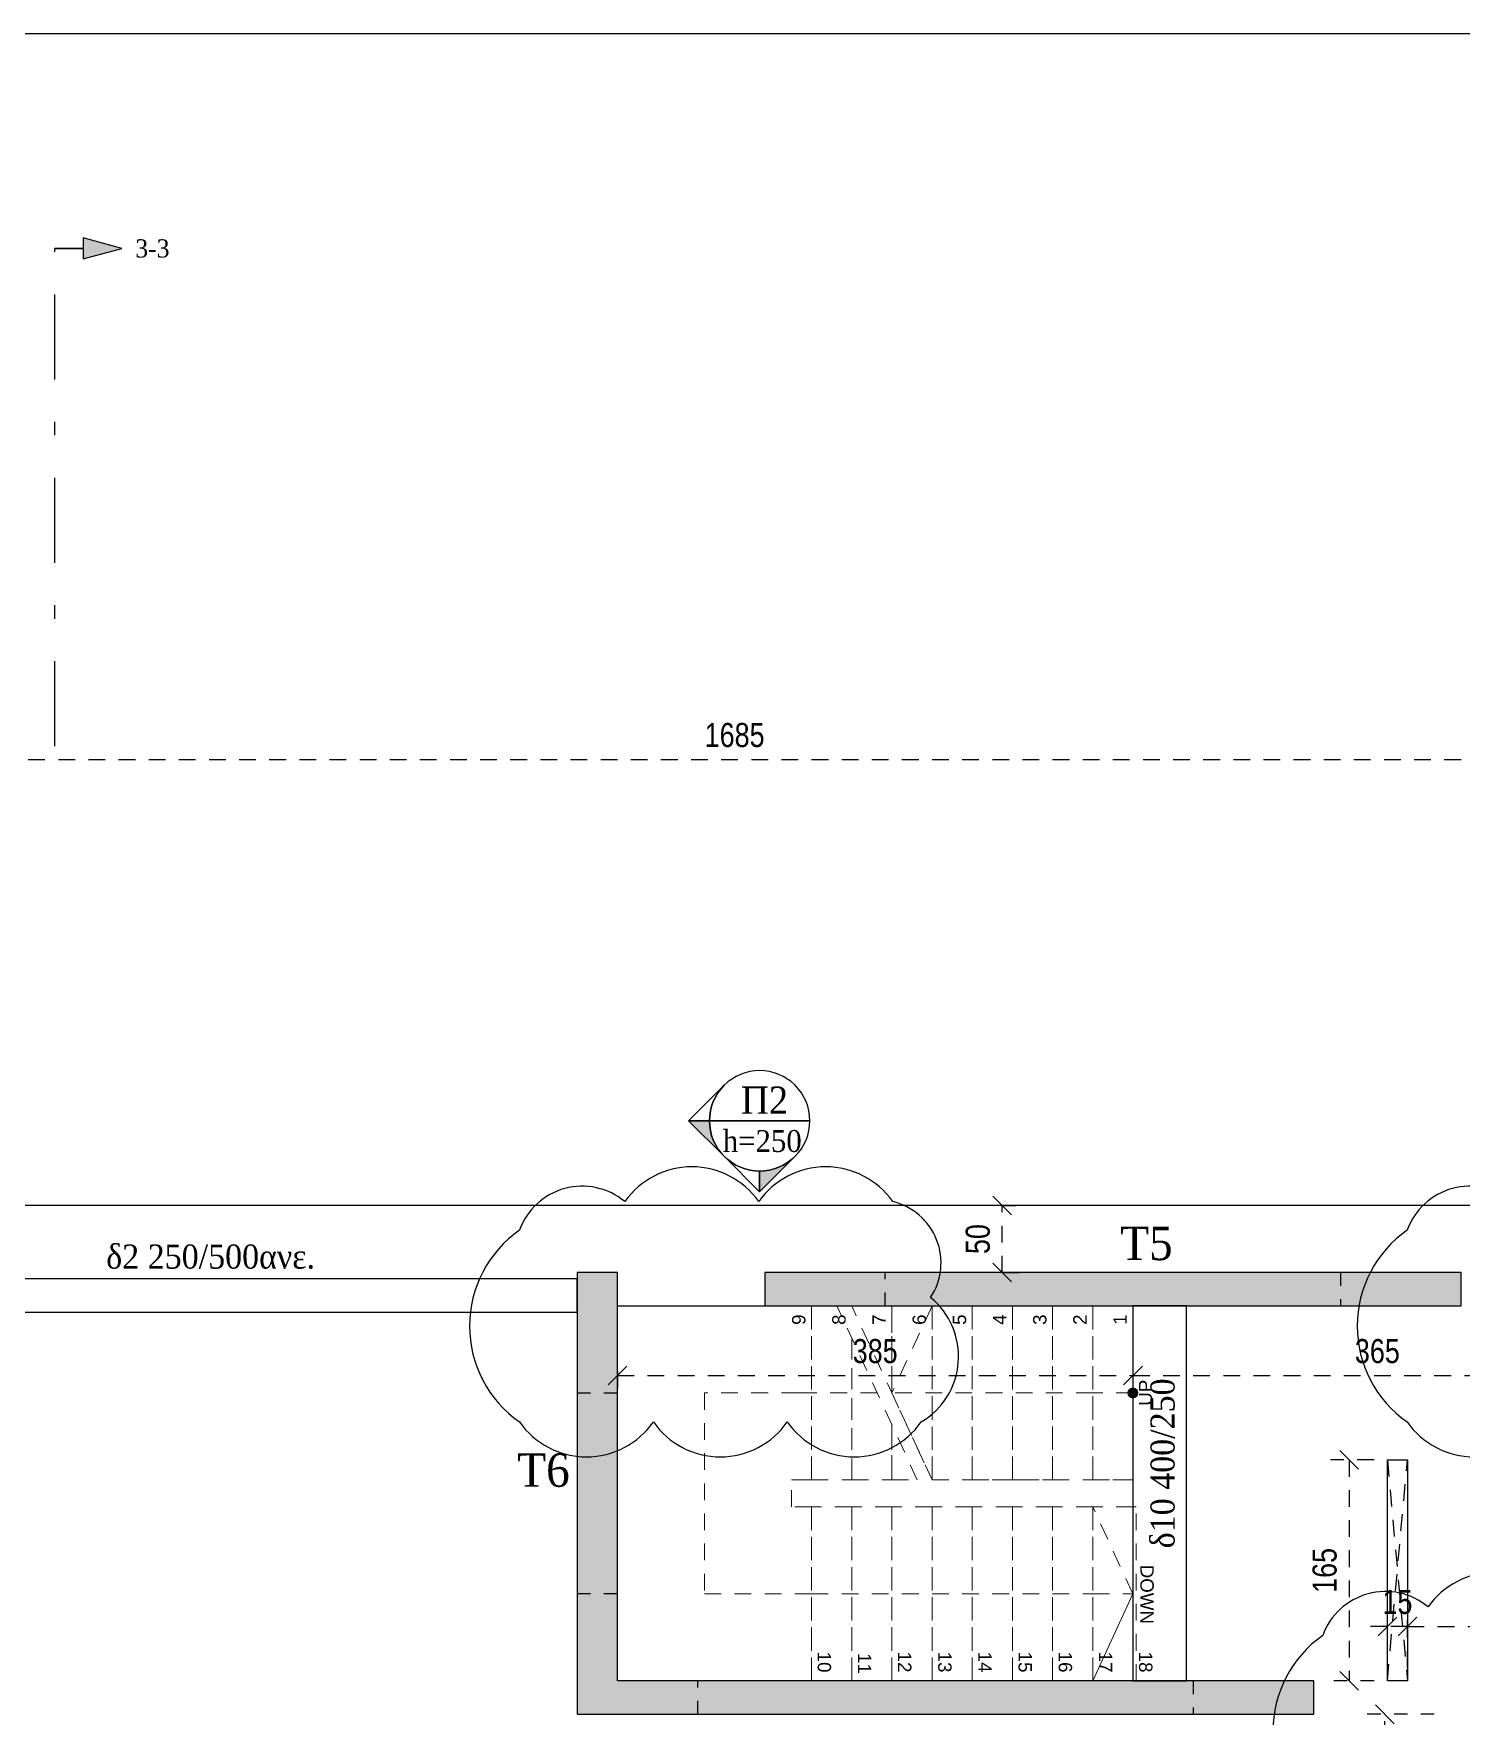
# Model space of a CAD drawing. Header units: millimetres. Extents: x -2171 to 1563, y -1758 to -1505.
# Drawn here: x -801.53 to -790.87, y -1602.82 to -1590.25 of the extents above; entities that cross this region are included whole.
import ezdxf
from ezdxf.enums import TextEntityAlignment as Align

# ---------------------------------------------------------------- set-up
doc = ezdxf.new("R2010")
doc.units = ezdxf.units.MM
doc.header["$PDMODE"] = 32
for name, pattern in [('DASHDOT', [25.4, 12.7, -6.35, 0, -6.35]), ('Dashed Small', [282.222222, 141.111111, -141.111111]), ('DASHED2', [0.375, 0.25, -0.125]), ('DOT', [0.025, 0, -0.025]), ('HIDDEN', [0.375, 0.25, -0.125]), ('HIDDEN2', [0.1875, 0.125, -0.0625])]:
    doc.linetypes.add(name, pattern=pattern)
doc.layers.get('Defpoints').update_dxf_attribs({"color": 6})
for name, color, linetype in [('-S_TEXT', 3, 'Continuous'), ('athinas comments', 10, 'Continuous'), ('DIASTASEIS', 7, 'Continuous'), ('Fill_Col', 7, 'Continuous'), ('Geo_Beam', 7, 'Continuous'), ('Geo_Col', 7, 'Continuous'), ('Geo_Lines', 7, 'Continuous'), ('Sect_Line_Symbol', 7, 'Continuous'), ('STAIRS', 9, 'Continuous'), ('Text_Beam', 7, 'Continuous'), ('Text_Col_-1', 7, 'Continuous'), ('Text_Slab', 7, 'Continuous')]:
    doc.layers.add(name, color=color, linetype=linetype)
doc.layers.add('A-ANNO-DIMS', color=1, linetype='Continuous', lineweight=9)
doc.styles.add('1-100', font='arial.ttf', dxfattribs={"width": 0.8})
doc.styles.add('GENERATED_STYLE_1', font='arial.ttf')
doc.styles.add('S1TmsNwRmn1088_b_934_161', font='times.ttf', dxfattribs={"width": 0.933629, "height": 0.10875})
doc.styles.add('S1TmsNwRmn11_b_934_161', font='times.ttf', dxfattribs={"width": 0.933629, "height": 0.001087})
doc.styles.add('S1TmsNwRmn1359_b_934_161', font='times.ttf', dxfattribs={"width": 0.933629, "height": 0.135937})
doc.dimstyles.new('Copy of 1-100', dxfattribs={"dimtxt": 0.18, "dimasz": 0.14, "dimexe": 0.14, "dimexo": 0.1, "dimgap": 0.09, "dimtad": 1, "dimdec": 0, "dimlfac": 100, "dimrnd": 5, "dimzin": 5, "dimdsep": 46, "dimtxsty": '1-100', "dimblk": 'OBLIQUE', "dimcen": 0.09, "dimclrd": 1, "dimclre": 1, "dimclrt": 2, "dimadec": 0, "dimazin": 0, "dimtfac": 1, "dimtdec": 0, "dimtix": 1, "dimtmove": 2, "dimatfit": 3, "dimfxl": 5, "dimfxlon": 1, "dimtolj": 1, "dimtzin": 5, "dimarcsym": 0})

# ---------------------------------------------------------------- blocks, each defined once
blk = doc.blocks.new('Label_Όροφος 1-RC_XSN2633_2529')
at = {"layer": 'Text_Slab'}
for points in [[(-0.1768, -0.1768, -0.198912), (-0.25, 0), (-0.3536, 0)], [(0.1768, -0.1768, -0.198912), (0, -0.25), (0, -0.3536)]]:
    blk.add_hatch(color=174, dxfattribs=at).paths.add_polyline_path(points)
at = {"layer": 'Text_Slab', "color": 174}
for points in [[(-0.25, 0, -0.198912), (-0.1768, 0.1768), (-0.3536, 0)], [(-0.25, 0, 0.414214), (0, -0.25, 0.414214), (0.25, 0, 0.414214), (0, 0.25, 0.414214)], [(-0.1768, -0.1768, -0.198912), (-0.25, 0), (-0.3536, 0)], [(0, -0.25, -0.198912), (-0.1768, -0.1768), (0, -0.3536)], [(0.1768, -0.1768, -0.198912), (0, -0.25), (0, -0.3536)]]:
    blk.add_lwpolyline(points, format="xyb", close=True, dxfattribs=at)
blk.add_lwpolyline([(0.25, 0), (-0.25, 0)], close=True, dxfattribs=at)
blk = doc.blocks.new('_Oblique')
at = {"color": 0, "linetype": 'ByBlock', "lineweight": -2}
blk.add_line((-0.5, -0.5), (0.5, 0.5), dxfattribs=at)
blk = doc.blocks.new('*D192')
at = {"layer": 'A-ANNO-DIMS', "color": 1, "linetype": 'HIDDEN', "lineweight": -2, "ltscale": 0.5, "transparency": 16777216}
blk.add_line((-797.175, -1600.244), (-797.175, -1600.414), dxfattribs=at)
at = {"layer": 'A-ANNO-DIMS', "color": 1, "linetype": 'DASHED2', "lineweight": -2, "ltscale": 0.5, "transparency": 16777216}
blk.add_line((-797.175, -1600.274), (-793.325, -1600.274), dxfattribs=at)
at = {"layer": 'A-ANNO-DIMS', "color": 1, "linetype": 'HIDDEN2', "lineweight": -2, "ltscale": 0.5, "transparency": 16777216}
blk.add_line((-793.325, -1600.244), (-793.325, -1600.414), dxfattribs=at)
at = {"layer": 'Defpoints', "color": 0, "ltscale": 0.5, "transparency": 16777216}
for p in [(-797.175, -1600.144), (-793.325, -1600.144), (-793.325, -1600.274)]:
    blk.add_point(p, dxfattribs=at)
at = {"layer": 'A-ANNO-DIMS', "color": 1, "lineweight": -2, "ltscale": 0.5, "transparency": 16777216, "xscale": 0.14, "yscale": 0.14, "zscale": 0.14, "rotation": 180}
blk.add_blockref('_Oblique', (-797.175, -1600.274), dxfattribs=at)
at = {"layer": 'A-ANNO-DIMS', "color": 1, "lineweight": -2, "ltscale": 0.5, "transparency": 16777216, "xscale": 0.14, "yscale": 0.14, "zscale": 0.14}
blk.add_blockref('_Oblique', (-793.325, -1600.274), dxfattribs=at)
at = {"layer": 'A-ANNO-DIMS', "color": 2, "ltscale": 0.5, "transparency": 16777216, "insert": (-795.25, -1600.092), "char_height": 0.18, "attachment_point": 5, "style": '1-100'}
blk.add_mtext('\\A1;385', dxfattribs=at)
blk = doc.blocks.new('*D193')
at = {"layer": 'A-ANNO-DIMS', "color": 1, "linetype": 'HIDDEN2', "lineweight": -2, "ltscale": 0.5, "transparency": 16777216}
blk.add_line((-789.675, -1600.304), (-789.675, -1600.134), dxfattribs=at)
at = {"layer": 'A-ANNO-DIMS', "color": 1, "linetype": 'HIDDEN', "lineweight": -2, "ltscale": 0.5, "transparency": 16777216}
blk.add_line((-793.325, -1600.244), (-793.325, -1600.414), dxfattribs=at)
at = {"layer": 'A-ANNO-DIMS', "color": 1, "linetype": 'DASHED2', "lineweight": -2, "ltscale": 0.5, "transparency": 16777216}
blk.add_line((-793.325, -1600.274), (-789.675, -1600.274), dxfattribs=at)
at = {"layer": 'Defpoints', "color": 0, "ltscale": 0.5, "transparency": 16777216}
for p in [(-793.325, -1600.144), (-789.675, -1600.274), (-789.675, -1600.404)]:
    blk.add_point(p, dxfattribs=at)
at = {"layer": 'A-ANNO-DIMS', "color": 1, "lineweight": -2, "ltscale": 0.5, "transparency": 16777216, "xscale": 0.14, "yscale": 0.14, "zscale": 0.14, "rotation": 180}
blk.add_blockref('_Oblique', (-793.325, -1600.274), dxfattribs=at)
at = {"layer": 'A-ANNO-DIMS', "color": 1, "lineweight": -2, "ltscale": 0.5, "transparency": 16777216, "xscale": 0.14, "yscale": 0.14, "zscale": 0.14}
blk.add_blockref('_Oblique', (-789.675, -1600.274), dxfattribs=at)
at = {"layer": 'A-ANNO-DIMS', "color": 2, "ltscale": 0.5, "transparency": 16777216, "insert": (-791.5, -1600.092), "char_height": 0.18, "attachment_point": 5, "style": '1-100'}
blk.add_mtext('\\A1;365', dxfattribs=at)
blk = doc.blocks.new('*D202')
at = {"layer": 'A-ANNO-DIMS', "color": 1, "linetype": 'HIDDEN2', "lineweight": -2, "ltscale": 0.5, "transparency": 16777216}
blk.add_line((-791.075, -1602.804), (-791.585, -1602.804), dxfattribs=at)
at = {"layer": 'A-ANNO-DIMS', "color": 1, "linetype": 'DASHED2', "lineweight": -2, "ltscale": 0.5, "transparency": 16777216}
blk.add_line((-791.445, -1604.554), (-791.445, -1602.804), dxfattribs=at)
at = {"layer": 'A-ANNO-DIMS', "color": 1, "linetype": 'HIDDEN', "lineweight": -2, "ltscale": 0.5, "transparency": 16777216}
blk.add_line((-791.075, -1604.554), (-791.585, -1604.554), dxfattribs=at)
at = {"layer": 'Defpoints', "color": 0, "ltscale": 0.5, "transparency": 16777216}
for p in [(-791.445, -1602.804), (-790.975, -1602.804), (-790.975, -1604.554)]:
    blk.add_point(p, dxfattribs=at)
at = {"layer": 'A-ANNO-DIMS', "color": 1, "lineweight": -2, "ltscale": 0.5, "transparency": 16777216, "xscale": 0.14, "yscale": 0.14, "zscale": 0.14}
for p, rotation in [((-791.445, -1602.804), 90), ((-791.445, -1604.554), 270)]:
    blk.add_blockref('_Oblique', p, dxfattribs=dict(at, rotation=rotation))
at = {"layer": 'A-ANNO-DIMS', "color": 2, "ltscale": 0.5, "transparency": 16777216, "insert": (-791.627, -1603.679), "char_height": 0.18, "attachment_point": 5, "rotation": 90, "style": '1-100'}
blk.add_mtext('\\A1;175', dxfattribs=at)
blk = doc.blocks.new('*D211')
at = {"layer": 'A-ANNO-DIMS', "color": 1, "linetype": 'HIDDEN', "lineweight": -2, "ltscale": 0.5, "transparency": 16777216}
blk.add_line((-791.275, -1602.454), (-791.275, -1602.008), dxfattribs=at)
at = {"layer": 'A-ANNO-DIMS', "color": 1, "linetype": 'HIDDEN2', "lineweight": -2, "ltscale": 0.5, "transparency": 16777216}
blk.add_line((-789.675, -1602.454), (-789.675, -1602.008), dxfattribs=at)
at = {"layer": 'A-ANNO-DIMS', "color": 1, "linetype": 'DASHED2', "lineweight": -2, "ltscale": 0.5, "transparency": 16777216}
blk.add_line((-791.275, -1602.148), (-789.675, -1602.148), dxfattribs=at)
at = {"layer": 'Defpoints', "color": 0, "ltscale": 0.5, "transparency": 16777216}
for p in [(-789.675, -1602.148), (-791.275, -1602.554), (-789.675, -1602.554)]:
    blk.add_point(p, dxfattribs=at)
at = {"layer": 'A-ANNO-DIMS', "color": 1, "lineweight": -2, "ltscale": 0.5, "transparency": 16777216, "xscale": 0.14, "yscale": 0.14, "zscale": 0.14, "rotation": 180}
blk.add_blockref('_Oblique', (-791.275, -1602.148), dxfattribs=at)
at = {"layer": 'A-ANNO-DIMS', "color": 1, "lineweight": -2, "ltscale": 0.5, "transparency": 16777216, "xscale": 0.14, "yscale": 0.14, "zscale": 0.14}
blk.add_blockref('_Oblique', (-789.675, -1602.148), dxfattribs=at)
at = {"layer": 'A-ANNO-DIMS', "color": 2, "ltscale": 0.5, "transparency": 16777216, "insert": (-790.475, -1601.966), "char_height": 0.18, "attachment_point": 5, "style": '1-100'}
blk.add_mtext('\\A1;160', dxfattribs=at)
blk = doc.blocks.new('*D212')
at = {"layer": 'A-ANNO-DIMS', "color": 1, "linetype": 'HIDDEN2', "lineweight": -2, "ltscale": 0.5, "transparency": 16777216}
blk.add_line((-791.425, -1602.454), (-791.425, -1602.008), dxfattribs=at)
at = {"layer": 'A-ANNO-DIMS', "color": 1, "linetype": 'HIDDEN', "lineweight": -2, "ltscale": 0.5, "transparency": 16777216}
blk.add_line((-791.275, -1602.454), (-791.275, -1602.008), dxfattribs=at)
at = {"layer": 'A-ANNO-DIMS', "color": 1, "linetype": 'DASHED2', "lineweight": -2, "ltscale": 0.5, "transparency": 16777216}
for p, q in [((-791.425, -1602.148), (-791.565, -1602.148)), ((-791.275, -1602.148), (-791.425, -1602.148)), ((-791.275, -1602.148), (-791.135, -1602.148))]:
    blk.add_line(p, q, dxfattribs=at)
at = {"layer": 'Defpoints', "color": 0, "ltscale": 0.5, "transparency": 16777216}
for p in [(-791.425, -1602.148), (-791.425, -1602.554), (-791.275, -1602.554)]:
    blk.add_point(p, dxfattribs=at)
at = {"layer": 'A-ANNO-DIMS', "color": 1, "lineweight": -2, "ltscale": 0.5, "transparency": 16777216, "xscale": 0.14, "yscale": 0.14, "zscale": 0.14}
blk.add_blockref('_Oblique', (-791.425, -1602.148), dxfattribs=at)
at = {"layer": 'A-ANNO-DIMS', "color": 1, "lineweight": -2, "ltscale": 0.5, "transparency": 16777216, "xscale": 0.14, "yscale": 0.14, "zscale": 0.14, "rotation": 180}
blk.add_blockref('_Oblique', (-791.275, -1602.148), dxfattribs=at)
at = {"layer": 'A-ANNO-DIMS', "color": 2, "ltscale": 0.5, "transparency": 16777216, "insert": (-791.35, -1601.966), "char_height": 0.18, "attachment_point": 5, "style": '1-100'}
blk.add_mtext('\\A1;15', dxfattribs=at)
blk = doc.blocks.new('*D213')
at = {"layer": 'A-ANNO-DIMS', "color": 1, "linetype": 'HIDDEN', "lineweight": -2, "ltscale": 0.5, "transparency": 16777216}
blk.add_line((-791.525, -1600.904), (-791.851, -1600.904), dxfattribs=at)
at = {"layer": 'A-ANNO-DIMS', "color": 1, "linetype": 'DASHED2', "lineweight": -2, "ltscale": 0.5, "transparency": 16777216}
blk.add_line((-791.711, -1600.904), (-791.711, -1602.554), dxfattribs=at)
at = {"layer": 'A-ANNO-DIMS', "color": 1, "linetype": 'HIDDEN2', "lineweight": -2, "ltscale": 0.5, "transparency": 16777216}
blk.add_line((-791.525, -1602.554), (-791.851, -1602.554), dxfattribs=at)
at = {"layer": 'Defpoints', "color": 0, "ltscale": 0.5, "transparency": 16777216}
for p in [(-791.425, -1600.904), (-791.711, -1602.554), (-791.425, -1602.554)]:
    blk.add_point(p, dxfattribs=at)
at = {"layer": 'A-ANNO-DIMS', "color": 1, "lineweight": -2, "ltscale": 0.5, "transparency": 16777216, "xscale": 0.14, "yscale": 0.14, "zscale": 0.14}
for p, rotation in [((-791.711, -1600.904), 90), ((-791.711, -1602.554), 270)]:
    blk.add_blockref('_Oblique', p, dxfattribs=dict(at, rotation=rotation))
at = {"layer": 'A-ANNO-DIMS', "color": 2, "ltscale": 0.5, "transparency": 16777216, "insert": (-791.893, -1601.729), "char_height": 0.18, "attachment_point": 5, "rotation": 90, "style": '1-100'}
blk.add_mtext('\\A1;165', dxfattribs=at)
blk = doc.blocks.new('*D240')
at = {"layer": 'Defpoints', "color": 0, "ltscale": 0.5, "transparency": 16777216}
for p in [(-794.343, -1599.004), (-794.301, -1599.004), (-794.343, -1599.504)]:
    blk.add_point(p, dxfattribs=at)
at = {"layer": 'DIASTASEIS', "color": 1, "linetype": 'HIDDEN2', "lineweight": -2, "ltscale": 0.5, "transparency": 16777216}
blk.add_line((-794.301, -1599.004), (-794.161, -1599.004), dxfattribs=at)
at = {"layer": 'DIASTASEIS', "color": 1, "linetype": 'DASHED2', "lineweight": -2, "ltscale": 0.5, "transparency": 16777216}
blk.add_line((-794.301, -1599.504), (-794.301, -1599.004), dxfattribs=at)
at = {"layer": 'DIASTASEIS', "color": 1, "linetype": 'HIDDEN', "lineweight": -2, "ltscale": 0.5, "transparency": 16777216}
blk.add_line((-794.301, -1599.504), (-794.161, -1599.504), dxfattribs=at)
at = {"layer": 'DIASTASEIS', "color": 1, "lineweight": -2, "ltscale": 0.5, "transparency": 16777216, "xscale": 0.14, "yscale": 0.14, "zscale": 0.14}
for p, rotation in [((-794.301, -1599.004), 90), ((-794.301, -1599.504), 270)]:
    blk.add_blockref('_Oblique', p, dxfattribs=dict(at, rotation=rotation))
at = {"layer": 'DIASTASEIS', "color": 2, "ltscale": 0.5, "transparency": 16777216, "insert": (-794.483, -1599.254), "char_height": 0.18, "attachment_point": 5, "rotation": 90, "style": '1-100'}
blk.add_mtext('\\A1;50', dxfattribs=at)
blk = doc.blocks.new('*D449')
at = {"layer": 'Defpoints', "color": 0, "ltscale": 0.5, "transparency": 16777216}
for p in [(-787.875, -1595.672), (-804.725, -1599.004), (-787.875, -1599.004)]:
    blk.add_point(p, dxfattribs=at)
at = {"layer": 'DIASTASEIS', "color": 1, "linetype": 'HIDDEN', "lineweight": -2, "ltscale": 0.5, "transparency": 16777216}
blk.add_line((-804.725, -1598.904), (-804.725, -1595.532), dxfattribs=at)
at = {"layer": 'DIASTASEIS', "color": 1, "linetype": 'HIDDEN2', "lineweight": -2, "ltscale": 0.5, "transparency": 16777216}
blk.add_line((-787.875, -1598.904), (-787.875, -1595.532), dxfattribs=at)
at = {"layer": 'DIASTASEIS', "color": 1, "linetype": 'DASHED2', "lineweight": -2, "ltscale": 0.5, "transparency": 16777216}
blk.add_line((-804.725, -1595.672), (-787.875, -1595.672), dxfattribs=at)
at = {"layer": 'DIASTASEIS', "color": 1, "lineweight": -2, "ltscale": 0.5, "transparency": 16777216, "xscale": 0.14, "yscale": 0.14, "zscale": 0.14, "rotation": 180}
blk.add_blockref('_Oblique', (-804.725, -1595.672), dxfattribs=at)
at = {"layer": 'DIASTASEIS', "color": 1, "lineweight": -2, "ltscale": 0.5, "transparency": 16777216, "xscale": 0.14, "yscale": 0.14, "zscale": 0.14}
blk.add_blockref('_Oblique', (-787.875, -1595.672), dxfattribs=at)
at = {"layer": 'DIASTASEIS', "color": 2, "ltscale": 0.5, "transparency": 16777216, "insert": (-796.3, -1595.49), "char_height": 0.18, "attachment_point": 5, "style": '1-100'}
blk.add_mtext('\\A1;1685', dxfattribs=at)

msp = doc.modelspace()

# ---------------------------------------------------------------- hatches: boundary and pattern name
at = {"layer": 'Fill_Col'}
for points in [[(-797.1754, -1602.5537), (-797.1754, -1599.5037), (-797.4754, -1599.5037), (-797.4754, -1602.8037), (-797.3254, -1602.6787)], [(-796.0754, -1599.7537), (-790.8751, -1599.7537), (-790.8751, -1599.5037), (-796.0754, -1599.5037)], [(-797.4754, -1602.8037), (-791.9754, -1602.8037), (-791.9754, -1602.5537), (-797.1754, -1602.5537), (-797.3254, -1602.6787)]]:
    msp.add_hatch(color=252, dxfattribs=at).paths.add_polyline_path(points)
at = {"layer": 'Sect_Line_Symbol'}
msp.add_hatch(color=2, dxfattribs=at).paths.add_polyline_path([(-801.3754, -1591.8537), (-801.1652, -1591.8537), (-801.1652, -1591.9313), (-800.8754, -1591.8537), (-801.1652, -1591.776), (-801.1652, -1591.8537)])
at = {"layer": 'STAIRS', "linetype": 'Continuous', "lineweight": 15}
msp.add_hatch(color=8, dxfattribs=at).paths.add_polyline_path([(-793.3254, -1600.3662, 1), (-793.3254, -1600.4412, 1)])

# ---------------------------------------------------------------- linework, layer by layer
at = {"layer": '-S_TEXT', "ltscale": 5}
msp.add_lwpolyline([(-817.1905, -1590.2497), (-759.043, -1590.2497), (-759.043, -1630.2944), (-817.1905, -1630.2944)], close=True, dxfattribs=at)
at = {"color": 2, "linetype": 'HIDDEN', "ltscale": 0.5}
for p, q in [((-791.4253, -1600.9037), (-791.2754, -1602.5537)), ((-791.4253, -1602.5537), (-791.2754, -1600.9037))]:
    msp.add_line(p, q, dxfattribs=at)
at = {"layer": 'athinas comments'}
for points in [[(-797.9065, -1600.6203, 0.5205671), (-796.9065, -1600.6203, 0.5205671), (-795.9065, -1600.6203, 0.5205671), (-794.9065, -1600.6203, 0.5205671), (-794.836, -1599.6908, 0.5205671), (-795.1196, -1598.9744, 0.5205671), (-796.1196, -1598.9744, 0.5205671), (-797.1196, -1598.9744, 0.5205671), (-797.9065, -1599.1874, 0.5205671)], [(-791.2775, -1600.6203, 0.5205671), (-790.2775, -1600.6203, 0.5205671), (-789.2775, -1600.6203, 0.5205671), (-788.2775, -1600.6203, 0.5205671), (-788.207, -1599.6908, 0.5205671), (-788.4905, -1598.9744, 0.5205671), (-789.4905, -1598.9744, 0.5205671), (-790.4905, -1598.9744, 0.5205671), (-791.2775, -1599.1874, 0.5205671)], [(-791.9078, -1603.648, 0.5205671), (-790.9078, -1603.648, 0.5205671), (-789.9078, -1603.648, 0.5205671), (-788.9078, -1603.648, 0.5205671), (-788.8373, -1602.7185, 0.5205671), (-789.1209, -1602.0021, 0.5205671), (-790.1209, -1602.0021, 0.5205671), (-791.1209, -1602.0021, 0.5205671), (-791.9078, -1602.2151, 0.5205671)]]:
    msp.add_lwpolyline(points, format="xyb", close=True, dxfattribs=at)
at = {"layer": 'Geo_Beam', "color": 94}
for points in [[(-803.5253, -1599.8009), (-797.4754, -1599.8009), (-797.4754, -1599.5509), (-803.5253, -1599.5509)], [(-792.9254, -1602.5537), (-792.9254, -1599.7537), (-793.3254, -1599.7537), (-793.3254, -1602.5537)]]:
    msp.add_lwpolyline(points, close=True, dxfattribs=at)
at = {"layer": 'Geo_Col', "color": 94}
for points in [[(-797.1754, -1599.5037), (-797.4754, -1599.5037)], [(-797.4754, -1599.5037), (-797.4754, -1602.8037)], [(-797.1754, -1602.5537), (-797.1754, -1599.5037)], [(-791.9754, -1602.5537), (-797.1754, -1602.5537)], [(-791.9754, -1602.8037), (-791.9754, -1602.5537)], [(-797.4754, -1602.8037), (-791.9754, -1602.8037)]]:
    msp.add_lwpolyline(points, dxfattribs=at)
at = {"layer": 'Geo_Col', "color": 94, "linetype": 'DOT'}
for points in [[(-797.4754, -1599.5037), (-797.4754, -1600.4037), (-797.1754, -1600.4037), (-797.1754, -1599.5037)], [(-796.0754, -1599.7537), (-795.1754, -1599.7537), (-795.1754, -1599.5037), (-796.0754, -1599.5037)], [(-790.8751, -1599.5037), (-791.7751, -1599.5037), (-791.7751, -1599.7537), (-790.8751, -1599.7537)], [(-797.4754, -1602.8037), (-796.5754, -1602.8037), (-796.5754, -1602.5537), (-797.1754, -1602.5537), (-797.1754, -1601.9037), (-797.4754, -1601.9037)], [(-791.9754, -1602.5537), (-792.8754, -1602.5537), (-792.8754, -1602.8037), (-791.9754, -1602.8037)]]:
    msp.add_lwpolyline(points, close=True, dxfattribs=at)
at = {"layer": 'Geo_Col', "color": 94}
msp.add_lwpolyline([(-796.0754, -1599.7537), (-790.8751, -1599.7537), (-790.8751, -1599.5037), (-796.0754, -1599.5037)], close=True, dxfattribs=at)
at = {"layer": 'Geo_Lines', "color": 94}
msp.add_lwpolyline([(-775.8669, -1597.2183), (-787.8754, -1597.2183), (-787.8754, -1599.0037), (-804.7254, -1599.0037), (-804.7254, -1604.3037)], dxfattribs=at)
for points in [[(-797.1754, -1599.7537), (-793.3254, -1599.7535), (-793.3254, -1602.5538), (-797.1754, -1602.5539)], [(-791.4253, -1600.9037), (-791.2754, -1600.9037), (-791.2754, -1602.5537), (-791.4253, -1602.5537)]]:
    msp.add_lwpolyline(points, close=True, dxfattribs=at)
at = {"layer": 'Sect_Line_Symbol', "color": 2}
msp.add_lwpolyline([(-801.3754, -1591.8537), (-801.1652, -1591.8537), (-801.1652, -1591.9313), (-800.8754, -1591.8537), (-801.1652, -1591.776), (-801.1652, -1591.8537)], close=True, dxfattribs=at)
at = {"layer": 'Sect_Line_Symbol', "color": 2, "linetype": 'DASHDOT', "ltscale": 0.05}
msp.add_lwpolyline([(-801.3754, -1595.5723), (-801.3754, -1591.8537)], dxfattribs=at)
at = {"layer": 'STAIRS', "color": 8, "linetype": 'Dashed Small', "lineweight": 13}
for p, q in [((-795.8254, -1599.7537), (-797.1754, -1599.7537)), ((-797.1754, -1599.7537), (-797.1754, -1602.5537)), ((-795.7254, -1599.7537), (-795.8254, -1599.7537)), ((-795.5355, -1599.7537), (-795.7254, -1599.7537)), ((-793.3004, -1601.2537), (-793.3254, -1601.2537)), ((-793.6254, -1602.5537), (-793.3254, -1601.9037)), ((-797.1754, -1602.5537), (-795.7254, -1602.5537)), ((-795.7254, -1602.5537), (-795.4254, -1602.5537)), ((-795.4254, -1602.5537), (-795.1254, -1602.5537)), ((-795.1254, -1602.5537), (-794.8254, -1602.5537)), ((-794.8254, -1602.5537), (-794.5254, -1602.5537)), ((-794.5254, -1602.5537), (-794.2254, -1602.5537)), ((-794.2254, -1602.5537), (-793.9254, -1602.5537)), ((-793.9254, -1602.5537), (-793.6254, -1602.5537)), ((-793.6254, -1602.5537), (-793.3254, -1602.5537)), ((-793.3254, -1602.5537), (-793.3004, -1602.5537))]:
    msp.add_line(p, q, dxfattribs=at)
at = {"layer": 'STAIRS', "color": 8, "linetype": 'HIDDEN2', "lineweight": 13}
for p, q in [((-795.7254, -1599.7537), (-795.7254, -1601.0537)), ((-795.7254, -1601.0537), (-795.7254, -1599.7537)), ((-794.9355, -1601.0537), (-795.5355, -1599.7537)), ((-794.8254, -1601.0537), (-795.4254, -1599.7537)), ((-795.1254, -1599.7537), (-795.1254, -1600.4037)), ((-795.1254, -1600.4037), (-795.1254, -1599.7537)), ((-794.8254, -1599.7537), (-795.1254, -1600.4037)), ((-794.8254, -1599.7537), (-794.8254, -1601.0537)), ((-794.8254, -1601.0537), (-794.8254, -1599.7537)), ((-794.5254, -1599.7537), (-794.5254, -1601.0537)), ((-794.5254, -1601.0537), (-794.5254, -1599.7537)), ((-794.2254, -1599.7537), (-794.2254, -1601.0537)), ((-794.2254, -1601.0537), (-794.2254, -1599.7537)), ((-793.9254, -1599.7537), (-793.9254, -1601.0537)), ((-793.9254, -1601.0537), (-793.9254, -1599.7537)), ((-793.6254, -1599.7537), (-793.6254, -1601.0537)), ((-793.6254, -1601.0537), (-793.6254, -1599.7537)), ((-795.4254, -1599.9923), (-795.4254, -1601.0537)), ((-795.4254, -1601.0537), (-795.4254, -1599.9923)), ((-795.8254, -1600.4037), (-796.5254, -1600.4037)), ((-796.5254, -1600.4037), (-796.5254, -1601.9037)), ((-795.7254, -1600.4037), (-795.8254, -1600.4037)), ((-795.2355, -1600.4037), (-795.7254, -1600.4037)), ((-793.6254, -1600.4037), (-795.1254, -1600.4037)), ((-795.1254, -1600.4037), (-794.8254, -1601.0537)), ((-793.3254, -1600.4037), (-793.6254, -1600.4037)), ((-795.1254, -1600.6423), (-795.1254, -1601.0537)), ((-795.1254, -1601.0537), (-795.1254, -1600.6423)), ((-795.8754, -1601.2537), (-795.8754, -1601.0537)), ((-795.8754, -1601.0537), (-795.8254, -1601.0537)), ((-795.8254, -1601.0537), (-795.7254, -1601.0537)), ((-795.7254, -1601.0537), (-795.4254, -1601.0537)), ((-795.4254, -1601.0537), (-795.1254, -1601.0537)), ((-795.1254, -1601.0537), (-794.9355, -1601.0537)), ((-794.8254, -1601.0537), (-793.3254, -1601.0537)), ((-794.8254, -1601.0537), (-794.5254, -1601.0537)), ((-794.5254, -1601.0537), (-794.2254, -1601.0537)), ((-794.2254, -1601.0537), (-793.9254, -1601.0537)), ((-793.9254, -1601.0537), (-793.6254, -1601.0537)), ((-793.6254, -1601.0537), (-793.3254, -1601.0537)), ((-795.7254, -1601.2537), (-795.8754, -1601.2537)), ((-795.7254, -1602.5537), (-795.7254, -1601.2537)), ((-795.4254, -1601.2537), (-795.7254, -1601.2537)), ((-795.7254, -1601.2537), (-795.7254, -1602.5537)), ((-795.4254, -1602.5537), (-795.4254, -1601.2537)), ((-795.1254, -1601.2537), (-795.4254, -1601.2537)), ((-795.4254, -1601.2537), (-795.4254, -1602.5537)), ((-795.1254, -1602.5537), (-795.1254, -1601.2537)), ((-794.8254, -1601.2537), (-795.1254, -1601.2537)), ((-795.1254, -1601.2537), (-795.1254, -1602.5537)), ((-794.8254, -1602.5537), (-794.8254, -1601.2537)), ((-794.5254, -1601.2537), (-794.8254, -1601.2537)), ((-794.8254, -1601.2537), (-794.8254, -1602.5537)), ((-794.5254, -1602.5537), (-794.5254, -1601.2537)), ((-794.2254, -1601.2537), (-794.5254, -1601.2537)), ((-794.5254, -1601.2537), (-794.5254, -1602.5537)), ((-794.2254, -1602.5537), (-794.2254, -1601.2537)), ((-793.9254, -1601.2537), (-794.2254, -1601.2537)), ((-794.2254, -1601.2537), (-794.2254, -1602.5537)), ((-793.9254, -1602.5537), (-793.9254, -1601.2537)), ((-793.6254, -1601.2537), (-793.9254, -1601.2537)), ((-793.9254, -1601.2537), (-793.9254, -1602.5537)), ((-793.6254, -1602.5537), (-793.6254, -1601.2537)), ((-793.6254, -1601.2537), (-793.6254, -1602.5537)), ((-793.3254, -1601.2537), (-793.6254, -1601.2537)), ((-793.3254, -1601.9037), (-793.6254, -1601.2537)), ((-793.3004, -1602.5537), (-793.3004, -1601.2537)), ((-796.5254, -1601.9037), (-795.7254, -1601.9037)), ((-795.7254, -1601.9037), (-793.6254, -1601.9037)), ((-793.6254, -1601.9037), (-793.3254, -1601.9037))]:
    msp.add_line(p, q, dxfattribs=at)
at = {"layer": 'STAIRS', "color": 8, "linetype": 'Continuous', "lineweight": 13}
for p, q in [((-793.3254, -1599.7537), (-795.4254, -1599.7537)), ((-795.1254, -1599.7537), (-795.4254, -1599.7537)), ((-794.8254, -1599.7537), (-795.1254, -1599.7537)), ((-794.5254, -1599.7537), (-794.8254, -1599.7537)), ((-794.2254, -1599.7537), (-794.5254, -1599.7537)), ((-793.9254, -1599.7537), (-794.2254, -1599.7537)), ((-793.6254, -1599.7537), (-793.9254, -1599.7537)), ((-793.3254, -1599.7537), (-793.6254, -1599.7537)), ((-793.3254, -1601.0537), (-793.3254, -1599.7537)), ((-793.3254, -1601.0537), (-793.3254, -1599.7537))]:
    msp.add_line(p, q, dxfattribs=at)
at = {"layer": 'STAIRS', "color": 8, "linetype": 'Continuous', "lineweight": 13, "flags": 128}
msp.add_lwpolyline([(-793.3254, -1600.3662, 1), (-793.3254, -1600.4412, 1)], format="xyb", close=True, dxfattribs=at)

# ---------------------------------------------------------------- block references
at = {"xscale": 1.5, "yscale": 1.5, "zscale": 1.5}
msp.add_blockref('Label_Όροφος 1-RC_XSN2633_2529', (-796.113, -1598.3707, 4.425), dxfattribs=at)

# ---------------------------------------------------------------- texts
at = {"layer": 'Sect_Line_Symbol', "color": 2, "style": 'S1TmsNwRmn1359_b_934_161', "width": 0.933629}
msp.add_text('3-3', height=0.13594, dxfattribs=at).set_placement((-800.7754, -1591.8537), align=Align.MIDDLE_LEFT)
at = {"layer": 'STAIRS', "color": 8, "lineweight": 15, "char_height": 0.1, "attachment_point": 4, "style": 'GENERATED_STYLE_1'}
for s, insert, rotation in [('\\A1;{\\pql;\\fArial|b0|i0|c0|p0;\\W1.000000;9}', (-795.8202, -1599.8949), 90), ('\\A1;{\\pql;\\fArial|b0|i0|c0|p0;\\W1.000000;8}', (-795.5202, -1599.8949), 90), ('\\A1;{\\pql;\\fArial|b0|i0|c0|p0;\\W1.000000;7}', (-795.2211, -1599.8949), 90), ('\\A1;{\\pql;\\fArial|b0|i0|c0|p0;\\W1.000000;6}', (-794.9202, -1599.8949), 90), ('\\A1;{\\pql;\\fArial|b0|i0|c0|p0;\\W1.000000;5}', (-794.6202, -1599.8949), 90), ('\\A1;{\\pql;\\fArial|b0|i0|c0|p0;\\W1.000000;4}', (-794.3211, -1599.8949), 90), ('\\A1;{\\pql;\\fArial|b0|i0|c0|p0;\\W1.000000;3}', (-794.0202, -1599.8949), 90), ('\\A1;{\\pql;\\fArial|b0|i0|c0|p0;\\W1.000000;2}', (-793.7211, -1599.8949), 90), ('\\A1;{\\pql;\\fArial|b0|i0|c0|p0;\\W1.000000;1}', (-793.4211, -1599.8949), 90), ('\\A1;{\\pql;\\fArial|b0|i0|c0|p0;\\W1.000000;UP}', (-793.2302, -1600.4989), 90), ('\\A1;{\\pql;\\fArial|b0|i0|c0|p0;\\W1.000000;DOWN}', (-793.2205, -1601.6866), 270), ('\\A1;{\\pql;\\fArial|b0|i0|c0|p0;\\W1.000000;10}', (-795.6305, -1602.3361), 270), ('\\A1;{\\pql;\\fArial|b0|i0|c0|p0;\\W1.000000;12}', (-795.0297, -1602.3361), 270), ('\\A1;{\\pql;\\fArial|b0|i0|c0|p0;\\W1.000000;13}', (-794.7305, -1602.3361), 270), ('\\A1;{\\pql;\\fArial|b0|i0|c0|p0;\\W1.000000;14}', (-794.4297, -1602.3361), 270), ('\\A1;{\\pql;\\fArial|b0|i0|c0|p0;\\W1.000000;15}', (-794.1305, -1602.3361), 270), ('\\A1;{\\pql;\\fArial|b0|i0|c0|p0;\\W1.000000;16}', (-793.8305, -1602.3361), 270), ('\\A1;{\\pql;\\fArial|b0|i0|c0|p0;\\W1.000000;17}', (-793.5297, -1602.3361), 270), ('\\A1;{\\pql;\\fArial|b0|i0|c0|p0;\\W1.000000;18}', (-793.2305, -1602.3361), 270), ('\\A1;{\\pql;\\fArial|b0|i0|c0|p0;\\W1.000000;11}', (-795.3297, -1602.3463), 270)]:
    msp.add_mtext(s, dxfattribs=dict(at, insert=insert, rotation=rotation))
at = {"layer": 'Text_Beam', "color": 3, "style": 'S1TmsNwRmn1088_b_934_161', "width": 0.933629}
msp.add_text(' δ2 250/500ανε.', height=0.18, dxfattribs=at).set_placement((-801.0564, -1599.4747))
msp.add_text(' δ10 400/250', height=0.18, rotation=90, dxfattribs=at).set_placement((-793.0142, -1601.6274))
at = {"layer": 'Text_Col_-1', "color": 200, "style": 'S1TmsNwRmn11_b_934_161', "width": 0.933629}
for s, p in [('T5', (-793.4202, -1599.4111)), ('T6', (-797.923, -1601.1045))]:
    msp.add_text(s, height=0.25, dxfattribs=at).set_placement(p)
at = {"layer": 'Text_Slab', "color": 174, "style": 'S1TmsNwRmn1359_b_934_161', "width": 0.933629}
msp.add_text('   Π2', height=0.20391, dxfattribs=at).set_placement((-796.4675, -1598.3182, 4.425))
at = {"layer": 'Text_Slab', "color": 5, "style": 'S1TmsNwRmn1088_b_934_161', "width": 0.933629}
msp.add_text('h=250', height=0.16312, dxfattribs=at).set_placement((-796.3884, -1598.6032, 4.425))

# ---------------------------------------------------------------- dimensions: what is measured, and where the dimension line sits
at = {"layer": 'A-ANNO-DIMS', "ltscale": 0.5}
for base, p1, p2, picture, middle in [((-793.3253, -1600.2738), (-797.1754, -1600.1442), (-793.3253, -1600.1442), '*D192', (-795.2503, -1600.0918)), ((-789.6754, -1600.2738), (-793.3253, -1600.1442), (-789.6754, -1600.4037), '*D193', (-791.5003, -1600.0918)), ((-791.4253, -1602.1483), (-791.2754, -1602.5537), (-791.4253, -1602.5537), '*D212', (-791.3503, -1601.9664)), ((-789.6754, -1602.1483), (-791.2754, -1602.5537), (-789.6754, -1602.5537), '*D211', (-790.4754, -1601.9664))]:
    dim = msp.add_linear_dim(base=base, p1=p1, p2=p2, dimstyle='Copy of 1-100', dxfattribs=at)
    dim.commit()
    dim.dimension.update_dxf_attribs({"geometry": picture, "text_midpoint": middle})
for base, p1, p2, picture, middle in [((-791.7108, -1602.5537), (-791.4253, -1600.9037), (-791.4253, -1602.5537), '*D213', (-791.8927, -1601.7287)), ((-791.4446, -1602.8037), (-790.9753, -1604.5537), (-790.9753, -1602.8037), '*D202', (-791.6265, -1603.6787))]:
    dim = msp.add_linear_dim(base=base, p1=p1, p2=p2, angle=90, dimstyle='Copy of 1-100', dxfattribs=at)
    dim.commit()
    dim.dimension.update_dxf_attribs({"geometry": picture, "text_midpoint": middle})
at = {"layer": 'DIASTASEIS', "ltscale": 0.5}
dim = msp.add_linear_dim(base=(-787.8754, -1595.6719), p1=(-804.7254, -1599.0037), p2=(-787.8754, -1599.0037), dimstyle='Copy of 1-100', dxfattribs=at)
dim.commit()
dim.dimension.update_dxf_attribs({"geometry": '*D449', "text_midpoint": (-796.3004, -1595.49)})
at = {"layer": 'DIASTASEIS', "color": 94, "ltscale": 0.5}
dim = msp.add_linear_dim(base=(-794.3011, -1599.0037), p1=(-794.3431, -1599.5037), p2=(-794.3431, -1599.0037), angle=90, dimstyle='Copy of 1-100', dxfattribs=at)
dim.commit()
dim.dimension.update_dxf_attribs({"geometry": '*D240', "text_midpoint": (-794.483, -1599.2537)})

doc.saveas('drawing.dxf')
